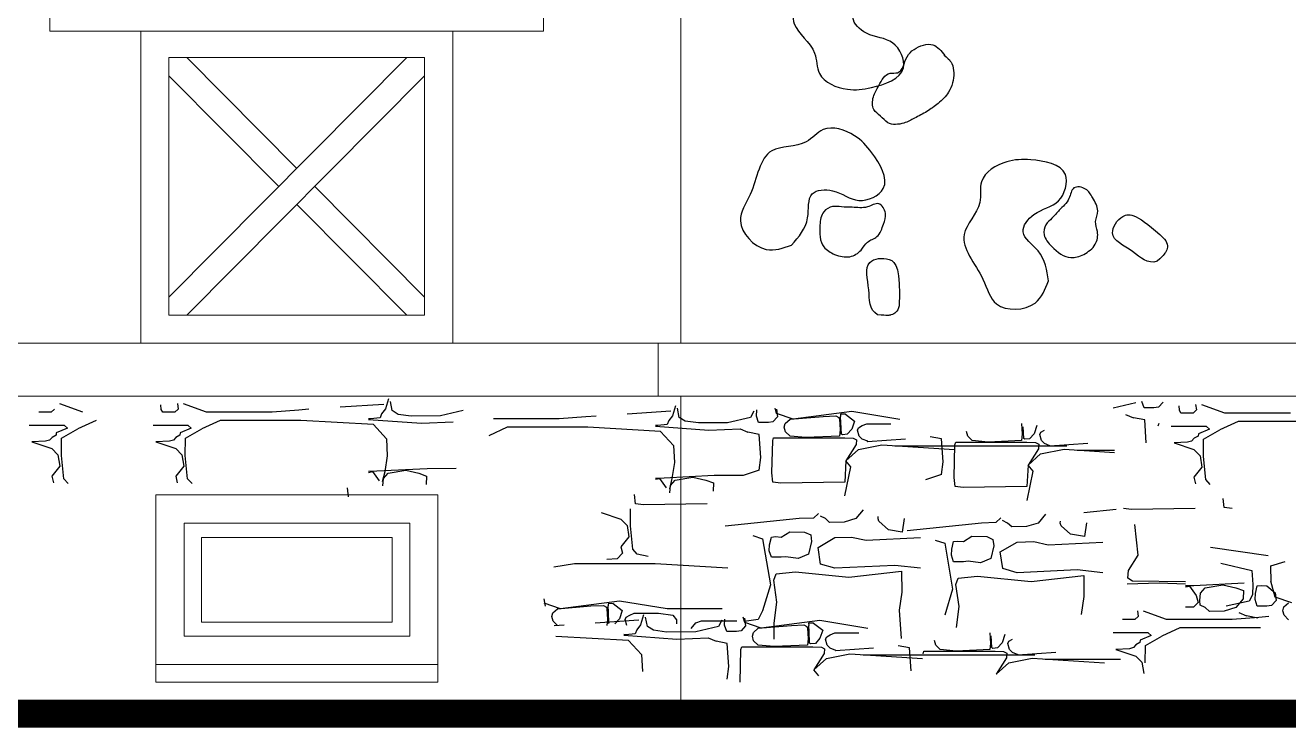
# Model space of a CAD drawing. Header units: millimetres. Extents: x 85048 to 158814, y 1395 to 38919.
# Drawn here: x 119736 to 123320, y 2807 to 4799 of the extents above; entities that cross this region are included whole.
import ezdxf

# ---------------------------------------------------------------- set-up
doc = ezdxf.new("R2010")
doc.units = ezdxf.units.MM
doc.layers.add('hatches', color=8, linetype='Continuous')
doc.layers.add('wall', color=5, linetype='Continuous')

msp = doc.modelspace()

# ---------------------------------------------------------------- linework, layer by layer
at = {"layer": 'hatches', "color": 252, "ltscale": 50, "true_color": 0x8f9991}
for p, q in [((120766, 3739.4, -96.1), (120757.4, 3711.3, -96.1)), ((120776.8, 3706.6, -96.1), (120771.6, 3732.6, -96.1)), ((122886.2, 3728.2, 12.1), (122821.7, 3713.2, 12.1)), ((122909.5, 3714, 12.1), (122903.4, 3732.1, 12.1)), ((122963.2, 3729.9, 12.1), (122950.3, 3715.7, 12.1)), ((119809.3, 3702.1, -40.1), (119774.4, 3702.1, -40.1)), ((119818.6, 3710.9, -40.1), (119809.3, 3702.1, -40.1)), ((119898.8, 3702.1, -40.1), (119833.8, 3726, -40.1)), ((120121.5, 3709.9, -40.1), (120120.6, 3723, -40.1)), ((120125.7, 3702.1, -40.1), (120121.5, 3709.9, -40.1)), ((120160.6, 3702.1, -40.1), (120125.7, 3702.1, -40.1)), ((120169.8, 3710.9, -40.1), (120160.6, 3702.1, -40.1)), ((120167.4, 3726.3, -40.1), (120169.8, 3710.9, -40.1)), ((120250, 3702.1, -40.1), (120185, 3726, -40.1)), ((120436.3, 3702.1, -40.1), (120250, 3702.1, -40.1)), ((120512, 3708, -40.1), (120436.3, 3702.1, -40.1)), ((120540.7, 3710.5, -40.1), (120512, 3708, -40.1)), ((120629, 3716.8, -40.1), (120752.8, 3724.9, -40.1)), ((120746.8, 3697.3, -96.1), (120742.2, 3686.1, -96.1)), ((120757.4, 3711.3, -96.1), (120746.8, 3697.3, -96.1)), ((120793.9, 3695.8, -96.1), (120776.8, 3706.6, -96.1)), ((120830.8, 3690.8, -96.1), (120793.9, 3695.8, -96.1)), ((120913.9, 3691.6, -96.1), (120830.8, 3690.8, -96.1)), ((120978.4, 3706.6, -96.1), (120913.9, 3691.6, -96.1)), ((121443.3, 3697.3, -43.9), (121567.1, 3705.4, -43.9)), ((121571.8, 3691.8, -99.9), (121561.1, 3677.9, -99.9)), ((121580.3, 3719.9, -99.9), (121571.8, 3691.8, -99.9)), ((121591.1, 3687.1, -99.9), (121585.9, 3713.2, -99.9)), ((121802.2, 3704.6, -99.9), (121792.7, 3687.1, -99.9)), ((121809.9, 3691, -99.9), (121811, 3708.2, -99.9)), ((121867.1, 3698.1, -99.9), (121863.1, 3713.2, -99.9)), ((121866.5, 3710.3, -99.9), (121869.7, 3688.8, -99.9)), ((121913.9, 3681.9, -99.9), (121867.1, 3698.1, -99.9)), ((122080.5, 3703.8, -99.9), (121913.9, 3681.9, -99.9)), ((121999.6, 3689.9, -99.9), (122035.3, 3691.4, -99.9)), ((122035.3, 3691.4, -99.9), (122043.8, 3686.6, -99.9)), ((122062.7, 3696.3, -99.9), (122048.3, 3696.2, -99.9)), ((122048.3, 3696.2, -99.9), (122048.8, 3689.8, -99.9)), ((122062.7, 3696.3, -99.9), (122088.3, 3676.6, -99.9)), ((122216.5, 3681.3, -99.9), (122080.5, 3703.8, -99.9)), ((122857.2, 3695.8, 12.1), (122879.2, 3686, 12.1)), ((122937.2, 3714, 12.1), (122909.5, 3714, 12.1)), ((122950.3, 3715.7, 12.1), (122937.2, 3714, 12.1)), ((123009.7, 3707.2, -43.9), (123008.8, 3720.3, -43.9)), ((123013.8, 3699.4, -43.9), (123009.7, 3707.2, -43.9)), ((123048.8, 3699.4, -43.9), (123013.8, 3699.4, -43.9)), ((123058, 3708.2, -43.9), (123048.8, 3699.4, -43.9)), ((123055.5, 3723.6, -43.9), (123058, 3708.2, -43.9)), ((123138.2, 3699.4, -43.9), (123073.2, 3723.2, -43.9)), ((123324.5, 3699.4, -43.9), (123138.2, 3699.4, -43.9)), ((119847.1, 3664.6, 15.9), (119747.1, 3664.6, 15.9)), ((119855.4, 3656.5, 15.9), (119823.9, 3643.1, 15.9)), ((119847.1, 3664.6, 15.9), (119855.4, 3656.5, 15.9)), ((119937, 3678.5, -40.1), (119885.3, 3654.7, 15.9)), ((120198.3, 3664.6, 15.9), (120098.4, 3664.6, 15.9)), ((120206.7, 3656.5, 15.9), (120175.2, 3643.1, 15.9)), ((120198.3, 3664.6, 15.9), (120206.7, 3656.5, 15.9)), ((120288.3, 3678.5, -40.1), (120236.5, 3654.7, 15.9)), ((120517.1, 3678.5, -40.1), (120288.3, 3678.5, -40.1)), ((120723.6, 3666.6, -40.1), (120517.1, 3678.5, -40.1)), ((120715.5, 3683.2, -96.1), (120709.5, 3683.5, -96.1)), ((120709.5, 3681.4, -96.1), (120860.3, 3670.7, -96.1)), ((120742.2, 3686.1, -96.1), (120715.5, 3683.2, -96.1)), ((120760.1, 3626.5, 15.9), (120723.6, 3666.6, -40.1)), ((120860.3, 3670.7, -96.1), (120949.4, 3674.2, -96.1)), ((121102.6, 3659, -43.9), (121050.9, 3635.2, 12.1)), ((121250.6, 3682.6, -43.9), (121064.4, 3682.6, -43.9)), ((121331.4, 3659, -43.9), (121102.6, 3659, -43.9)), ((121326.3, 3688.5, -43.9), (121250.6, 3682.6, -43.9)), ((121355, 3691, -43.9), (121326.3, 3688.5, -43.9)), ((121537.9, 3647.1, -43.9), (121331.4, 3659, -43.9)), ((121529.8, 3663.7, -99.9), (121523.8, 3664.1, -99.9)), ((121523.8, 3661.9, -99.9), (121674.6, 3651.2, -99.9)), ((121556.5, 3666.6, -99.9), (121529.8, 3663.7, -99.9)), ((121561.1, 3677.9, -99.9), (121556.5, 3666.6, -99.9)), ((121608.2, 3676.4, -99.9), (121591.1, 3687.1, -99.9)), ((121645.1, 3671.3, -99.9), (121608.2, 3676.4, -99.9)), ((121728.2, 3672.1, -99.9), (121645.1, 3671.3, -99.9)), ((121792.7, 3687.1, -99.9), (121728.2, 3672.1, -99.9)), ((121816, 3672.9, -99.9), (121809.9, 3691, -99.9)), ((121843.7, 3672.9, -99.9), (121816, 3672.9, -99.9)), ((121856.8, 3674.6, -99.9), (121843.7, 3672.9, -99.9)), ((121869.7, 3688.8, -99.9), (121856.8, 3674.6, -99.9)), ((121888.8, 3659.5, -99.9), (121891.6, 3670.3, -99.9)), ((121892.5, 3646.5, -99.9), (121888.8, 3659.5, -99.9)), ((121891.6, 3670.3, -99.9), (121905.1, 3681.9, -99.9)), ((121905.1, 3681.9, -99.9), (121999.6, 3689.9, -99.9)), ((122043.8, 3686.6, -99.9), (122045.3, 3681.9, -99.9)), ((122045.3, 3681.9, -99.9), (122047, 3651.7, -99.9)), ((122049.5, 3672.7, -99.9), (122048.8, 3689.8, -99.9)), ((122051, 3640, -99.9), (122049.5, 3672.7, -99.9)), ((122088.3, 3676.6, -99.9), (122080.5, 3653.4, -99.9)), ((122096.7, 3651.3, -99.9), (122099.7, 3658, -99.9)), ((122099.7, 3658, -99.9), (122110, 3663.7, -99.9)), ((122110, 3663.7, -99.9), (122122.7, 3669, -99.9)), ((122122.7, 3669, -99.9), (122158.5, 3669.3, -99.9)), ((122158.5, 3669.3, -99.9), (122191.3, 3669.1, -99.9)), ((122562.2, 3669.4, 12.1), (122563.9, 3639.2, 12.1)), ((122567.9, 3627.5, 12.1), (122566.4, 3660.2, 12.1)), ((122605.2, 3664, 12.1), (122597.4, 3640.9, 12.1)), ((122911.3, 3679.9, 12.1), (122879.2, 3686, 12.1)), ((122915.8, 3614.8, 12.1), (122911.3, 3679.9, 12.1)), ((122949.6, 3663.1, 12.1), (122952, 3670.4, 12.1)), ((123086.5, 3661.8, 12.1), (122986.6, 3661.8, 12.1)), ((123086.5, 3661.8, 12.1), (123094.8, 3653.8, 12.1)), ((123176.5, 3675.8, -43.9), (123124.7, 3652, 12.1)), ((123405.3, 3675.8, -43.9), (123176.5, 3675.8, -43.9)), ((119804.9, 3622.8, 15.9), (119793.5, 3619.3, 15.9)), ((119812.1, 3630.5, 15.9), (119804.9, 3622.8, 15.9)), ((119823.1, 3636.6, 15.9), (119812.1, 3630.5, 15.9)), ((119823.9, 3643.1, 15.9), (119823.1, 3636.6, 15.9)), ((119838.7, 3579.3, 15.9), (119838.8, 3628.1, 15.9)), ((119838.8, 3628.1, 15.9), (119885.3, 3654.7, 15.9)), ((120156.2, 3622.8, 15.9), (120144.7, 3619.3, 15.9)), ((120163.3, 3630.5, 15.9), (120156.2, 3622.8, 15.9)), ((120174.3, 3636.6, 15.9), (120163.3, 3630.5, 15.9)), ((120175.2, 3643.1, 15.9), (120174.3, 3636.6, 15.9)), ((120189.9, 3579.3, 15.9), (120190.1, 3628.1, 15.9)), ((120190.1, 3628.1, 15.9), (120236.5, 3654.7, 15.9)), ((120760.1, 3626.5, 15.9), (120762.8, 3578.6, 15.9)), ((121574.4, 3607.1, 12.1), (121537.9, 3647.1, -43.9)), ((121674.6, 3651.2, -99.9), (121763.7, 3654.7, -99.9)), ((121763.7, 3654.7, -99.9), (121785.8, 3644.9, -99.9)), ((121817.8, 3638.8, -99.9), (121785.8, 3644.9, -99.9)), ((121822.3, 3573.7, -99.9), (121817.8, 3638.8, -99.9)), ((121853.8, 3529.5, -99.9), (121856.1, 3622, -99.9)), ((121856.1, 3622, -99.9), (121858.5, 3629.3, -99.9)), ((121858.5, 3629.3, -99.9), (122060.3, 3629.3, -99.9)), ((121905.1, 3633.9, -99.9), (121892.5, 3646.5, -99.9)), ((121950.3, 3629.8, -99.9), (121905.1, 3633.9, -99.9)), ((122045.3, 3633.9, -99.9), (121950.3, 3629.8, -99.9)), ((122047, 3651.7, -99.9), (122045.3, 3633.9, -99.9)), ((122054.5, 3637.5, -99.9), (122051, 3640, -99.9)), ((122067.6, 3639.2, -99.9), (122054.5, 3637.5, -99.9)), ((122060.3, 3629.3, -99.9), (122084.6, 3628.1, -99.9)), ((122080.5, 3653.4, -99.9), (122067.6, 3639.2, -99.9)), ((122084.6, 3628.1, -99.9), (122093.6, 3623.4, -99.9)), ((122093.6, 3623.4, -99.9), (122092.9, 3610.5, -99.9)), ((122101.3, 3633.9, -99.9), (122096.7, 3651.3, -99.9)), ((122110, 3625.8, -99.9), (122101.3, 3633.9, -99.9)), ((122125.6, 3619.3, -99.9), (122110, 3625.8, -99.9)), ((122232.7, 3625.8, -99.9), (122125.1, 3617.9, -99.9)), ((122334.7, 3626.3, 12.1), (122302.7, 3632.4, 12.1)), ((122339.2, 3561.2, 12.1), (122334.7, 3626.3, 12.1)), ((122409.4, 3634, 12.1), (122405.7, 3647, 12.1)), ((122422, 3621.4, 12.1), (122409.4, 3634, 12.1)), ((122467.2, 3617.3, 12.1), (122422, 3621.4, 12.1)), ((122562.2, 3621.4, 12.1), (122467.2, 3617.3, 12.1)), ((122563.9, 3639.2, 12.1), (122562.2, 3621.4, 12.1)), ((122571.4, 3625, 12.1), (122567.9, 3627.5, 12.1)), ((122584.5, 3626.7, 12.1), (122571.4, 3625, 12.1)), ((122597.4, 3640.9, 12.1), (122584.5, 3626.7, 12.1)), ((122613.6, 3638.8, 12.1), (122616.6, 3645.5, 12.1)), ((122618.2, 3621.4, 12.1), (122613.6, 3638.8, 12.1)), ((122616.6, 3645.5, 12.1), (122626.9, 3651.2, 12.1)), ((122626.9, 3613.3, 12.1), (122618.2, 3621.4, 12.1)), ((123044.3, 3620.1, 12.1), (123032.9, 3616.6, 12.1)), ((123051.5, 3627.8, 12.1), (123044.3, 3620.1, 12.1)), ((123062.5, 3633.9, 12.1), (123051.5, 3627.8, 12.1)), ((123063.4, 3640.4, 12.1), (123062.5, 3633.9, 12.1)), ((123094.8, 3653.8, 12.1), (123063.4, 3640.4, 12.1)), ((123078.1, 3576.6, 12.1), (123078.3, 3625.4, 12.1)), ((123078.3, 3625.4, 12.1), (123124.7, 3652, 12.1)), ((119793.5, 3619.3, 15.9), (119755, 3617.4, 15.9)), ((119755, 3617.4, 15.9), (119811.5, 3598.5, 15.9)), ((119811.5, 3598.5, 15.9), (119828.6, 3580.7, 15.9)), ((120144.7, 3619.3, 15.9), (120106.2, 3617.4, 15.9)), ((120106.2, 3617.4, 15.9), (120162.8, 3598.5, 15.9)), ((120162.8, 3598.5, 15.9), (120179.9, 3580.7, 15.9)), ((121574.4, 3607.1, 12.1), (121577.1, 3559.1, 12.1)), ((122092.9, 3610.5, -99.9), (122063.6, 3564, -99.9)), ((122063.6, 3564, -99.9), (122099, 3596.4, -99.9)), ((122099, 3596.4, -99.9), (122165.6, 3609.7, -99.9)), ((122125.1, 3617.9, -99.9), (122125.6, 3619.3, -99.9)), ((122165.6, 3609.7, -99.9), (122371.3, 3596.4, -99.9)), ((122690.2, 3606, 123), (122202.7, 3606, 123)), ((122370.7, 3516.9, 12.1), (122373, 3609.5, 12.1)), ((122373, 3609.5, 12.1), (122375.4, 3616.8, 12.1)), ((122375.4, 3616.8, 12.1), (122577.2, 3616.8, 12.1)), ((122577.2, 3616.8, 12.1), (122601.5, 3615.6, 12.1)), ((122609.8, 3598, 12.1), (122580.5, 3551.5, 12.1)), ((122580.5, 3551.5, 12.1), (122615.9, 3583.9, 12.1)), ((122601.5, 3615.6, 12.1), (122610.5, 3610.8, 12.1)), ((122610.5, 3610.8, 12.1), (122609.8, 3598, 12.1)), ((122615.9, 3583.9, 12.1), (122682.5, 3597.2, 12.1)), ((122642.5, 3606.8, 12.1), (122626.9, 3613.3, 12.1)), ((122749.6, 3613.3, 12.1), (122642, 3605.4, 12.1)), ((122642, 3605.4, 12.1), (122642.5, 3606.8, 12.1)), ((122682.5, 3597.2, 12.1), (122825.4, 3588, 12.1)), ((122825.3, 3593.5, 235), (122719.6, 3593.5, 235)), ((123032.9, 3616.6, 12.1), (122994.4, 3614.7, 12.1)), ((122994.4, 3614.7, 12.1), (123050.9, 3595.7, 12.1)), ((123050.9, 3595.7, 12.1), (123068.1, 3578, 12.1)), ((119834.1, 3548.5, 15.9), (119811.5, 3520.5, 15.9)), ((119828.6, 3580.7, 15.9), (119834.1, 3548.5, 15.9)), ((119845.2, 3513.4, 15.9), (119838.7, 3579.3, 15.9)), ((120185.3, 3548.5, 15.9), (120162.8, 3520.5, 15.9)), ((120179.9, 3580.7, 15.9), (120185.3, 3548.5, 15.9)), ((120196.4, 3513.4, 15.9), (120189.9, 3579.3, 15.9)), ((120762.8, 3578.6, 15.9), (120755.4, 3533.1, 15.9)), ((121577.1, 3559.1, 12.1), (121569.7, 3513.7, 12.1)), ((121817.8, 3537.3, -99.9), (121822.3, 3573.7, -99.9)), ((122063.6, 3564, -99.9), (122060.3, 3503.4, -99.9)), ((122077.6, 3546.9, -99.9), (122063.6, 3564, -99.9)), ((122334.7, 3524.8, 12.1), (122339.2, 3561.2, 12.1)), ((122580.5, 3551.5, 12.1), (122577.2, 3490.9, 12.1)), ((122594.5, 3534.4, 12.1), (122580.5, 3551.5, 12.1)), ((123068.1, 3578, 12.1), (123073.5, 3545.8, 12.1)), ((123084.6, 3510.7, 12.1), (123078.1, 3576.6, 12.1)), ((119811.5, 3520.5, 15.9), (119815.9, 3502, 15.9)), ((119857.9, 3499.5, 15.9), (119845.2, 3513.4, 15.9)), ((120162.8, 3520.5, 15.9), (120167.2, 3502, 15.9)), ((120209.1, 3499.5, 15.9), (120196.4, 3513.4, 15.9)), ((120733.4, 3534.5, -96.1), (120709.5, 3533.8, -96.1)), ((120709.5, 3531.3, -96.1), (120720.6, 3533.5, -96.1)), ((120720.6, 3533.5, -96.1), (120739.9, 3506.8, -96.1)), ((120876.1, 3541.5, -96.1), (120733.4, 3534.5, -96.1)), ((120755.4, 3533.1, 15.9), (120748.6, 3504.3, 15.9)), ((120750, 3492.7, -96.1), (120751.6, 3513.8, -96.1)), ((120751.6, 3513.8, -96.1), (120765.2, 3528.7, -96.1)), ((120765.2, 3528.7, -96.1), (120815.2, 3537.2, -96.1)), ((120815.2, 3537.2, -96.1), (120851.9, 3528.7, -96.1)), ((120851.9, 3528.7, -96.1), (120873.7, 3520.6, -96.1)), ((120873.7, 3520.6, -96.1), (120872.7, 3497.2, -96.1)), ((120957.8, 3542.3, -96.1), (120876.1, 3541.5, -96.1)), ((121547.8, 3515, -99.9), (121523.8, 3514.3, -99.9)), ((121523.8, 3511.8, -99.9), (121534.9, 3514, -99.9)), ((121534.9, 3514, -99.9), (121554.2, 3487.3, -99.9)), ((121690.4, 3522, -99.9), (121547.8, 3515, -99.9)), ((121569.7, 3513.7, 12.1), (121562.9, 3484.8, 12.1)), ((121579.6, 3509.2, -99.9), (121629.5, 3517.7, -99.9)), ((121629.5, 3517.7, -99.9), (121666.2, 3509.2, -99.9)), ((121772.1, 3522.8, -99.9), (121690.4, 3522, -99.9)), ((121817.8, 3537.3, -99.9), (121772.1, 3522.8, -99.9)), ((121856.6, 3503.4, -99.9), (121853.8, 3529.5, -99.9)), ((122060.5, 3464.3, -99.9), (122077.6, 3546.9, -99.9)), ((122334.7, 3524.8, 12.1), (122289, 3510.3, 12.1)), ((122373.5, 3490.9, 12.1), (122370.7, 3516.9, 12.1)), ((122577.4, 3451.7, 12.1), (122594.5, 3534.4, 12.1)), ((123073.5, 3545.8, 12.1), (123050.9, 3517.8, 12.1)), ((123050.9, 3517.8, 12.1), (123055.4, 3499.2, 12.1)), ((120652.3, 3461.6, 15.9), (120649.6, 3487.6, 15.9)), ((121564.3, 3473.3, -99.9), (121565.9, 3494.3, -99.9)), ((121565.9, 3494.3, -99.9), (121579.6, 3509.2, -99.9)), ((121666.2, 3509.2, -99.9), (121688, 3501.2, -99.9)), ((121688, 3501.2, -99.9), (121687.1, 3477.8, -99.9)), ((121879.5, 3500.7, -99.9), (121856.6, 3503.4, -99.9)), ((122060.3, 3503.4, -99.9), (121879.5, 3500.7, -99.9)), ((122396.4, 3488.1, 12.1), (122373.5, 3490.9, 12.1)), ((122577.2, 3490.9, 12.1), (122396.4, 3488.1, 12.1)), ((123097.3, 3496.8, 12.1), (123084.6, 3510.7, 12.1)), ((121466.6, 3442.1, 12.1), (121463.9, 3468.1, 12.1)), ((121489.5, 3439.3, 12.1), (121466.6, 3442.1, 12.1)), ((121670.3, 3442.1, 12.1), (121489.5, 3439.3, 12.1)), ((123136.6, 3431.6, 12.1), (123133.8, 3457.6, 12.1)), ((121369.1, 3417.3, -43.9), (121425.6, 3398.4, -43.9)), ((121452.8, 3379.2, -43.9), (121453, 3428, -43.9)), ((121986, 3414.7, -99.9), (121972.1, 3401.6, -99.9)), ((122005.5, 3400.2, -99.9), (121991.2, 3407.1, -99.9)), ((122113, 3424.8, -99.9), (122092.1, 3400.2, -99.9)), ((122154.9, 3399.9, -99.9), (122155.6, 3405.7, -99.9)), ((122629.9, 3412.3, 12.1), (122609, 3387.7, 12.1)), ((122830.2, 3426.4, 12.1), (122738.5, 3416.8, 12.1)), ((122873.9, 3426.2, 12.1), (122851, 3428.9, 12.1)), ((123054.8, 3428.9, 12.1), (122873.9, 3426.2, 12.1)), ((123159.5, 3428.8, 12.1), (123136.6, 3431.6, 12.1)), ((121425.6, 3398.4, -43.9), (121442.8, 3380.6, -43.9)), ((121442.8, 3380.6, -43.9), (121448.2, 3348.4, -43.9)), ((121459.3, 3313.3, -43.9), (121452.8, 3379.2, -43.9)), ((121931, 3400.2, -99.9), (121721, 3378.3, -99.9)), ((121972.1, 3401.6, -99.9), (121931, 3400.2, -99.9)), ((122017.4, 3388.9, -99.9), (122005.5, 3400.2, -99.9)), ((122058.9, 3389.9, -99.9), (122017.4, 3388.9, -99.9)), ((122092.1, 3400.2, -99.9), (122058.9, 3389.9, -99.9)), ((122157.3, 3392.6, -99.9), (122154.9, 3399.9, -99.9)), ((122184.1, 3368.2, -99.9), (122157.3, 3392.6, -99.9)), ((122229, 3400.8, -99.9), (122223.3, 3361.8, -99.9)), ((122447.9, 3387.7, 12.1), (122237.9, 3365.7, 12.1)), ((122489, 3389.1, 12.1), (122447.9, 3387.7, 12.1)), ((122502.9, 3402.2, 12.1), (122489, 3389.1, 12.1)), ((122522.4, 3387.7, 12.1), (122508.1, 3394.6, 12.1)), ((122534.3, 3376.4, 12.1), (122522.4, 3387.7, 12.1)), ((122575.8, 3377.4, 12.1), (122534.3, 3376.4, 12.1)), ((122609, 3387.7, 12.1), (122575.8, 3377.4, 12.1)), ((122671.8, 3387.3, 12.1), (122672.5, 3393.2, 12.1)), ((122674.2, 3380.1, 12.1), (122671.8, 3387.3, 12.1)), ((122701, 3355.7, 12.1), (122674.2, 3380.1, 12.1)), ((122745.9, 3388.3, 12.1), (122740.2, 3349.3, 12.1)), ((122892.9, 3296.6, 12.1), (122883.2, 3383.4, 12.1)), ((121448.2, 3348.4, -43.9), (121425.6, 3320.4, -43.9)), ((121799.7, 3351.9, -99.9), (121827, 3343.1, -99.9)), ((121827, 3343.1, -99.9), (121849.5, 3212.8, -99.9)), ((121847.4, 3325.8, -99.9), (121852.4, 3347.7, -99.9)), ((121852.4, 3347.7, -99.9), (121864, 3349.1, -99.9)), ((121864, 3349.1, -99.9), (121880.2, 3347.7, -99.9)), ((121880.2, 3347.7, -99.9), (121904.2, 3362.4, -99.9)), ((121904.2, 3362.4, -99.9), (121946.3, 3361.9, -99.9)), ((121946.3, 3361.9, -99.9), (121963.8, 3353.8, -99.9)), ((121966.1, 3335.5, -99.9), (121958, 3299.8, -99.9)), ((121963.8, 3353.8, -99.9), (121966.1, 3335.5, -99.9)), ((121984.8, 3318.6, -99.9), (122032.4, 3346.2, -99.9)), ((122032.4, 3346.2, -99.9), (122079.9, 3348, -99.9)), ((122079.9, 3348, -99.9), (122120.8, 3338.6, -99.9)), ((122120.8, 3338.6, -99.9), (122275.2, 3346.2, -99.9)), ((122223.7, 3361.7, -99.9), (122184.1, 3368.2, -99.9)), ((122316.6, 3339.3, 12.1), (122343.9, 3330.6, 12.1)), ((122364.3, 3313.2, 12.1), (122369.3, 3335.2, 12.1)), ((122369.3, 3335.2, 12.1), (122380.9, 3336.6, 12.1)), ((122380.9, 3336.6, 12.1), (122397.1, 3335.2, 12.1)), ((122397.1, 3335.2, 12.1), (122421.1, 3349.9, 12.1)), ((122421.1, 3349.9, 12.1), (122463.2, 3349.4, 12.1)), ((122463.2, 3349.4, 12.1), (122480.7, 3341.3, 12.1)), ((122480.7, 3341.3, 12.1), (122483, 3323, 12.1)), ((122501.7, 3306.1, 12.1), (122549.3, 3333.7, 12.1)), ((122549.3, 3333.7, 12.1), (122596.8, 3335.5, 12.1)), ((122596.8, 3335.5, 12.1), (122637.7, 3326.1, 12.1)), ((122637.7, 3326.1, 12.1), (122792.1, 3333.7, 12.1)), ((122740.6, 3349.2, 12.1), (122701, 3355.7, 12.1)), ((121430.1, 3301.9, -43.9), (121414.7, 3286.4, -43.9)), ((121425.6, 3320.4, -43.9), (121430.1, 3301.9, -43.9)), ((121472, 3299.4, -43.9), (121459.3, 3313.3, -43.9)), ((121503, 3292.7, -43.9), (121472, 3299.4, -43.9)), ((121846.3, 3308.6, -99.9), (121847.4, 3325.8, -99.9)), ((121852.4, 3290.5, -99.9), (121846.3, 3308.6, -99.9)), ((121958, 3299.8, -99.9), (121928.3, 3287.5, -99.9)), ((121991.8, 3271.4, -99.9), (121984.8, 3318.6, -99.9)), ((122343.9, 3330.6, 12.1), (122366.4, 3200.3, 12.1)), ((122363.2, 3296.1, 12.1), (122364.3, 3313.2, 12.1)), ((122483, 3323, 12.1), (122474.9, 3287.3, 12.1)), ((122508.7, 3258.9, 12.1), (122501.7, 3306.1, 12.1)), ((123261, 3294.8, -43.9), (123098, 3318.6, -43.9)), ((121293.5, 3271.9, -155.9), (121235.3, 3262.1, -99.9)), ((121522.3, 3271.9, -155.9), (121293.5, 3271.9, -155.9)), ((121414.7, 3286.4, -43.9), (121386, 3283.9, -43.9)), ((121728.8, 3260, -155.9), (121522.3, 3271.9, -155.9)), ((121880.2, 3290.5, -99.9), (121852.4, 3290.5, -99.9)), ((121893.3, 3292.2, -99.9), (121880.2, 3290.5, -99.9)), ((121928.3, 3287.5, -99.9), (121893.3, 3292.2, -99.9)), ((122032.4, 3259.3, -99.9), (121991.8, 3271.4, -99.9)), ((122202.5, 3267.4, -99.9), (122032.4, 3259.3, -99.9)), ((122275.2, 3259.3, -99.9), (122202.5, 3267.4, -99.9)), ((122369.3, 3278, 12.1), (122363.2, 3296.1, 12.1)), ((122397.1, 3278, 12.1), (122369.3, 3278, 12.1)), ((122410.2, 3279.7, 12.1), (122397.1, 3278, 12.1)), ((122445.2, 3275, 12.1), (122410.2, 3279.7, 12.1)), ((122474.9, 3287.3, 12.1), (122445.2, 3275, 12.1)), ((122865.5, 3252.8, 12.1), (122892.9, 3296.6, 12.1)), ((123127.4, 3273.5, -99.9), (123215.3, 3252.7, -99.9)), ((123268.6, 3265.8, -99.9), (123309.2, 3278.9, -99.9)), ((123270.4, 3219.6, -99.9), (123268.6, 3265.8, -99.9)), ((121858.8, 3225.8, -99.9), (121865.5, 3243.7, -99.9)), ((121868.1, 3163.2, -99.9), (121858.8, 3225.8, -99.9)), ((121865.5, 3243.7, -99.9), (121920.5, 3249, -99.9)), ((121920.5, 3249, -99.9), (122071.9, 3234.2, -99.9)), ((122071.9, 3234.2, -99.9), (122221.2, 3251.4, -99.9)), ((122221.2, 3251.4, -99.9), (122221.9, 3191.5, -99.9)), ((122375.7, 3213.3, 12.1), (122382.4, 3231.2, 12.1)), ((122382.4, 3231.2, 12.1), (122437.4, 3236.5, 12.1)), ((122437.4, 3236.5, 12.1), (122588.8, 3221.7, 12.1)), ((122549.3, 3246.7, 12.1), (122508.7, 3258.9, 12.1)), ((122719.4, 3254.9, 12.1), (122549.3, 3246.7, 12.1)), ((122588.8, 3221.7, 12.1), (122738.1, 3238.9, 12.1)), ((122792.1, 3246.7, 12.1), (122719.4, 3254.9, 12.1)), ((122738.1, 3238.9, 12.1), (122738.8, 3179, 12.1)), ((122863, 3231.5, 12.1), (122865.5, 3252.8, 12.1)), ((122876.3, 3223.2, 12.1), (122863, 3231.5, 12.1)), ((123215.3, 3252.7, -99.9), (123218, 3213.6, -99.9)), ((121849.5, 3212.8, -99.9), (121827, 3138.6, -99.9)), ((122221.9, 3191.5, -99.9), (122214.3, 3140.4, -99.9)), ((122366.4, 3200.3, 12.1), (122343.9, 3126.1, 12.1)), ((122385, 3150.7, 12.1), (122375.7, 3213.3, 12.1)), ((122952.2, 3217, 12.1), (122861.1, 3214.5, 12.1)), ((123027.1, 3220.5, 12.1), (122876.3, 3223.2, 12.1)), ((123027.1, 3214.1, 12.1), (122952.2, 3217, 12.1)), ((123051, 3209.9, 12.1), (123027.1, 3209.2, 12.1)), ((123027.1, 3206.7, 12.1), (123038.2, 3208.9, 12.1)), ((123038.2, 3208.9, 12.1), (123057.5, 3182.2, 12.1)), ((123193.7, 3216.9, 12.1), (123051, 3209.9, 12.1)), ((123069.2, 3189.2, 12.1), (123082.8, 3204.1, 12.1)), ((123082.8, 3204.1, 12.1), (123132.8, 3212.6, 12.1)), ((123132.8, 3212.6, 12.1), (123169.5, 3204.1, 12.1)), ((123169.5, 3204.1, 12.1), (123191.3, 3196, 12.1)), ((123191.3, 3196, 12.1), (123190.3, 3172.6, 12.1)), ((123218, 3213.6, -99.9), (123216.6, 3184, -99.9)), ((123225.4, 3187.6, -99.9), (123230.4, 3209.5, -99.9)), ((123230.4, 3209.5, -99.9), (123242, 3210.9, -99.9)), ((123242, 3210.9, -99.9), (123258.1, 3209.5, -99.9)), ((123258.1, 3209.5, -99.9), (123280.9, 3189.7, -99.9)), ((123281.6, 3177.5, -99.9), (123269.4, 3223.1, -99.9)), ((123280.9, 3189.7, -99.9), (123284.1, 3168.2, -99.9)), ((121207.1, 3173, -99.9), (121210.3, 3151.5, -99.9)), ((121254.5, 3144.6, -99.9), (121207.7, 3160.7, -99.9)), ((121421, 3166.5, -99.9), (121254.5, 3144.6, -99.9)), ((121340.2, 3152.5, -99.9), (121375.9, 3154.1, -99.9)), ((121375.9, 3154.1, -99.9), (121384.3, 3149.2, -99.9)), ((121403.2, 3159, -99.9), (121388.9, 3158.8, -99.9)), ((121388.9, 3158.8, -99.9), (121389.4, 3152.5, -99.9)), ((121403.2, 3159, -99.9), (121428.9, 3139.2, -99.9)), ((121557, 3144, -99.9), (121421, 3166.5, -99.9)), ((121860.5, 3103.6, -99.9), (121868.1, 3163.2, -99.9)), ((122738.8, 3179, 12.1), (122731.2, 3127.9, 12.1)), ((123063.3, 3162.5, 12.1), (123049.5, 3149.4, 12.1)), ((123057.5, 3182.2, 12.1), (123063.3, 3162.5, 12.1)), ((123067.6, 3168.1, 12.1), (123069.2, 3189.2, 12.1)), ((123068.6, 3154.9, 12.1), (123067.6, 3168.1, 12.1)), ((123082.8, 3148.1, 12.1), (123068.6, 3154.9, 12.1)), ((123207.1, 3166.5, -99.9), (123142.6, 3151.5, -99.9)), ((123190.3, 3172.6, 12.1), (123169.5, 3148.1, 12.1)), ((123216.6, 3184, -99.9), (123207.1, 3166.5, -99.9)), ((123224.3, 3170.4, -99.9), (123225.4, 3187.6, -99.9)), ((123230.4, 3152.3, -99.9), (123224.3, 3170.4, -99.9)), ((123271.3, 3154, -99.9), (123258.1, 3152.3, -99.9)), ((123284.1, 3168.2, -99.9), (123271.3, 3154, -99.9)), ((123328.3, 3161.3, -99.9), (123281.6, 3177.5, -99.9)), ((123306, 3149.7, -99.9), (123319.5, 3161.3, -99.9)), ((121229.4, 3122.2, -99.9), (121232.1, 3132.9, -99.9)), ((121233.1, 3109.2, -99.9), (121229.4, 3122.2, -99.9)), ((121232.1, 3132.9, -99.9), (121245.6, 3144.6, -99.9)), ((121245.6, 3144.6, -99.9), (121340.2, 3152.5, -99.9)), ((121384.3, 3149.2, -99.9), (121385.8, 3144.6, -99.9)), ((121385.8, 3144.6, -99.9), (121387.6, 3114.3, -99.9)), ((121390.1, 3135.4, -99.9), (121389.4, 3152.5, -99.9)), ((121391.5, 3102.7, -99.9), (121390.1, 3135.4, -99.9)), ((121428.9, 3139.2, -99.9), (121421, 3116.1, -99.9)), ((121437.2, 3113.9, -99.9), (121440.2, 3120.7, -99.9)), ((121440.2, 3120.7, -99.9), (121450.5, 3126.3, -99.9)), ((121450.5, 3126.3, -99.9), (121463.3, 3131.7, -99.9)), ((121463.3, 3131.7, -99.9), (121499, 3131.9, -99.9)), ((121489.8, 3127.2, -99.9), (121481.2, 3099.1, -99.9)), ((121500.6, 3094.4, -99.9), (121495.4, 3120.5, -99.9)), ((121499, 3131.9, -99.9), (121531.9, 3131.8, -99.9)), ((121531.9, 3131.8, -99.9), (121573.2, 3126.3, -99.9)), ((121713, 3144.5, -99.9), (121557, 3144, -99.9)), ((121573.2, 3126.3, -99.9), (121582.9, 3113.6, -99.9)), ((121776.6, 3105.4, -99.9), (121772.6, 3120.5, -99.9)), ((121827, 3138.6, -99.9), (121814.9, 3114.5, -99.9)), ((122214.3, 3140.4, -99.9), (122220.6, 3060.1, -99.9)), ((122377.4, 3091.1, 12.1), (122385, 3150.7, 12.1)), ((122892.8, 3122.9, -40.1), (122883.6, 3114.1, -40.1)), ((122890.4, 3138.3, -40.1), (122892.8, 3122.9, -40.1)), ((122973, 3114.1, -40.1), (122908.1, 3138, -40.1)), ((123049.5, 3149.4, 12.1), (123027.1, 3148.7, 12.1)), ((123094.7, 3136.7, 12.1), (123082.8, 3148.1, 12.1)), ((123136.3, 3137.7, 12.1), (123094.7, 3136.7, 12.1)), ((123169.5, 3148.1, 12.1), (123136.3, 3137.7, 12.1)), ((123235, 3120, -40.1), (123159.3, 3114.1, -40.1)), ((123178.1, 3134.1, -99.9), (123200.2, 3124.3, -99.9)), ((123232.2, 3118.2, -99.9), (123200.2, 3124.3, -99.9)), ((123258.1, 3152.3, -99.9), (123230.4, 3152.3, -99.9)), ((123263.7, 3122.4, -40.1), (123235, 3120, -40.1)), ((123303.2, 3139, -99.9), (123306, 3149.7, -99.9)), ((123306.9, 3125.9, -99.9), (123303.2, 3139, -99.9)), ((123319.5, 3113.3, -99.9), (123306.9, 3125.9, -99.9)), ((121245.6, 3096.6, -99.9), (121233.1, 3109.2, -99.9)), ((121264.5, 3098.3, -43.9), (121235.8, 3095.8, -43.9)), ((121352.8, 3104.6, -43.9), (121476.6, 3112.7, -43.9)), ((121387.6, 3114.3, -99.9), (121385.8, 3096.6, -99.9)), ((121421, 3116.1, -99.9), (121408.1, 3101.9, -99.9)), ((121441.9, 3096.6, -99.9), (121437.2, 3113.9, -99.9)), ((121470.6, 3085.2, -99.9), (121466, 3073.9, -99.9)), ((121481.2, 3099.1, -99.9), (121470.6, 3085.2, -99.9)), ((121517.7, 3083.7, -99.9), (121500.6, 3094.4, -99.9)), ((121554.6, 3078.6, -99.9), (121517.7, 3083.7, -99.9)), ((121582.9, 3113.6, -99.9), (121583.3, 3101.4, -99.9)), ((121625, 3088.5, -99.9), (121637.9, 3104.4, -99.9)), ((121702.2, 3094.4, -99.9), (121637.7, 3079.4, -99.9)), ((121637.9, 3104.4, -99.9), (121654, 3110.5, -99.9)), ((121654, 3110.5, -99.9), (121754, 3110.5, -99.9)), ((121711.7, 3111.9, -99.9), (121702.2, 3094.4, -99.9)), ((121719.4, 3098.3, -99.9), (121720.4, 3115.5, -99.9)), ((121725.5, 3080.2, -99.9), (121719.4, 3098.3, -99.9)), ((121779.2, 3096.1, -99.9), (121766.3, 3081.9, -99.9)), ((121814.9, 3114.5, -99.9), (121775.5, 3108.1, -99.9)), ((121776, 3117.6, -99.9), (121779.2, 3096.1, -99.9)), ((121823.4, 3089.2, -99.9), (121776.6, 3105.4, -99.9)), ((121801.1, 3077.6, -99.9), (121814.6, 3089.2, -99.9)), ((121814.6, 3089.2, -99.9), (121909.1, 3097.2, -99.9)), ((121990, 3111.2, -99.9), (121823.4, 3089.2, -99.9)), ((121860.1, 3058.4, -99.9), (121860.5, 3103.6, -99.9)), ((121909.1, 3097.2, -99.9), (121944.8, 3098.7, -99.9)), ((121944.8, 3098.7, -99.9), (121953.3, 3093.9, -99.9)), ((121953.3, 3093.9, -99.9), (121954.8, 3089.2, -99.9)), ((121954.8, 3089.2, -99.9), (121956.5, 3059, -99.9)), ((121972.2, 3103.6, -99.9), (121957.8, 3103.5, -99.9)), ((121957.8, 3103.5, -99.9), (121958.3, 3097.1, -99.9)), ((121959, 3080.1, -99.9), (121958.3, 3097.1, -99.9)), ((121972.2, 3103.6, -99.9), (121997.8, 3083.9, -99.9)), ((122126, 3088.6, -99.9), (121990, 3111.2, -99.9)), ((121997.8, 3083.9, -99.9), (121990, 3060.7, -99.9)), ((122883.6, 3114.1, -40.1), (122848.7, 3114.1, -40.1)), ((123011.3, 3090.5, -40.1), (122959.5, 3066.7, 15.9)), ((123159.3, 3114.1, -40.1), (122973, 3114.1, -40.1)), ((123240.1, 3090.5, -40.1), (123011.3, 3090.5, -40.1)), ((121447.4, 3054.4, -43.9), (121240.9, 3066.3, -43.9)), ((121439.3, 3071, -99.9), (121433.3, 3071.4, -99.9)), ((121433.3, 3069.3, -99.9), (121584.1, 3058.5, -99.9)), ((121466, 3073.9, -99.9), (121439.3, 3071, -99.9)), ((121483.9, 3014.4, 12.1), (121447.4, 3054.4, -43.9)), ((121637.7, 3079.4, -99.9), (121554.6, 3078.6, -99.9)), ((121584.1, 3058.5, -99.9), (121673.2, 3062, -99.9)), ((121673.2, 3062, -99.9), (121695.2, 3052.2, -99.9)), ((121727.3, 3046.1, -99.9), (121695.2, 3052.2, -99.9)), ((121753.2, 3080.2, -99.9), (121725.5, 3080.2, -99.9)), ((121766.3, 3081.9, -99.9), (121753.2, 3080.2, -99.9)), ((121798.3, 3066.8, -99.9), (121801.1, 3077.6, -99.9)), ((121802, 3053.8, -99.9), (121798.3, 3066.8, -99.9)), ((121814.6, 3041.2, -99.9), (121802, 3053.8, -99.9)), ((121956.5, 3059, -99.9), (121954.8, 3041.2, -99.9)), ((121960.5, 3047.3, -99.9), (121959, 3080.1, -99.9)), ((121964, 3044.8, -99.9), (121960.5, 3047.3, -99.9)), ((121977.1, 3046.5, -99.9), (121964, 3044.8, -99.9)), ((121990, 3060.7, -99.9), (121977.1, 3046.5, -99.9)), ((122006.2, 3058.6, -99.9), (122009.2, 3065.3, -99.9)), ((122010.8, 3041.2, -99.9), (122006.2, 3058.6, -99.9)), ((122009.2, 3065.3, -99.9), (122019.4, 3071, -99.9)), ((122019.4, 3071, -99.9), (122032.2, 3076.3, -99.9)), ((122032.2, 3076.3, -99.9), (122068, 3076.6, -99.9)), ((122068, 3076.6, -99.9), (122100.8, 3076.4, -99.9)), ((122318.9, 3041.3, 12.1), (122315.2, 3054.3, 12.1)), ((122471.7, 3076.7, 12.1), (122473.4, 3046.5, 12.1)), ((122473.4, 3046.5, 12.1), (122471.7, 3028.7, 12.1)), ((122477.4, 3034.8, 12.1), (122475.9, 3067.5, 12.1)), ((122506.9, 3048.2, 12.1), (122494, 3034, 12.1)), ((122514.7, 3071.4, 12.1), (122506.9, 3048.2, 12.1)), ((122523.1, 3046.1, 12.1), (122526.1, 3052.8, 12.1)), ((122526.1, 3052.8, 12.1), (122536.3, 3058.5, 12.1)), ((122921.3, 3076.6, 15.9), (122821.4, 3076.6, 15.9)), ((122897.3, 3048.6, 15.9), (122886.3, 3042.5, 15.9)), ((122898.2, 3055.1, 15.9), (122897.3, 3048.6, 15.9)), ((122929.7, 3068.5, 15.9), (122898.2, 3055.1, 15.9)), ((122913.1, 3040.1, 15.9), (122959.5, 3066.7, 15.9)), ((122921.3, 3076.6, 15.9), (122929.7, 3068.5, 15.9)), ((121483.9, 3014.4, 12.1), (121486.6, 2966.4, 12.1)), ((121731.8, 2981, -99.9), (121727.3, 3046.1, -99.9)), ((121763.3, 2936.8, -99.9), (121765.6, 3029.3, -99.9)), ((121765.6, 3029.3, -99.9), (121768, 3036.7, -99.9)), ((121768, 3036.7, -99.9), (121969.8, 3036.7, -99.9)), ((121859.8, 3037.1, -99.9), (121814.6, 3041.2, -99.9)), ((121954.8, 3041.2, -99.9), (121859.8, 3037.1, -99.9)), ((121969.8, 3036.7, -99.9), (121994.1, 3035.4, -99.9)), ((122002.4, 3017.8, -99.9), (121973.1, 2971.3, -99.9)), ((121994.1, 3035.4, -99.9), (122003.1, 3030.7, -99.9)), ((122003.1, 3030.7, -99.9), (122002.4, 3017.8, -99.9)), ((122008.5, 3003.7, -99.9), (122075.1, 3017, -99.9)), ((122019.4, 3033.1, -99.9), (122010.8, 3041.2, -99.9)), ((122035.1, 3026.6, -99.9), (122019.4, 3033.1, -99.9)), ((122142.2, 3033.1, -99.9), (122034.6, 3025.3, -99.9)), ((122034.6, 3025.3, -99.9), (122035.1, 3026.6, -99.9)), ((122075.1, 3017, -99.9), (122280.7, 3003.7, -99.9)), ((122599.7, 3013.3, 123), (122112.2, 3013.3, 123)), ((122244.2, 3033.6, 12.1), (122212.1, 3039.7, 12.1)), ((122248.7, 2968.5, 12.1), (122244.2, 3033.6, 12.1)), ((122282.5, 3016.8, 12.1), (122284.9, 3024.1, 12.1)), ((122284.9, 3024.1, 12.1), (122486.7, 3024.1, 12.1)), ((122331.5, 3028.7, 12.1), (122318.9, 3041.3, 12.1)), ((122376.7, 3024.6, 12.1), (122331.5, 3028.7, 12.1)), ((122471.7, 3028.7, 12.1), (122376.7, 3024.6, 12.1)), ((122480.9, 3032.3, 12.1), (122477.4, 3034.8, 12.1)), ((122494, 3034, 12.1), (122480.9, 3032.3, 12.1)), ((122486.7, 3024.1, 12.1), (122511, 3022.9, 12.1)), ((122511, 3022.9, 12.1), (122520, 3018.2, 12.1)), ((122520, 3018.2, 12.1), (122519.3, 3005.3, 12.1)), ((122527.7, 3028.7, 12.1), (122523.1, 3046.1, 12.1)), ((122536.3, 3020.6, 12.1), (122527.7, 3028.7, 12.1)), ((122552, 3014.1, 12.1), (122536.3, 3020.6, 12.1)), ((122659.1, 3020.6, 12.1), (122551.5, 3012.7, 12.1)), ((122551.5, 3012.7, 12.1), (122552, 3014.1, 12.1)), ((122867.7, 3031.3, 15.9), (122829.2, 3029.4, 15.9)), ((122829.2, 3029.4, 15.9), (122885.8, 3010.5, 15.9)), ((122879.2, 3034.8, 15.9), (122867.7, 3031.3, 15.9)), ((122886.3, 3042.5, 15.9), (122879.2, 3034.8, 15.9)), ((122885.8, 3010.5, 15.9), (122902.9, 2992.7, 15.9)), ((122912.9, 2991.3, 15.9), (122913.1, 3040.1, 15.9)), ((121727.3, 2944.6, -99.9), (121731.8, 2981, -99.9)), ((121973.1, 2971.3, -99.9), (122008.5, 3003.7, -99.9)), ((122519.3, 3005.3, 12.1), (122490, 2958.8, 12.1)), ((122490, 2958.8, 12.1), (122525.4, 2991.2, 12.1)), ((122525.4, 2991.2, 12.1), (122592, 3004.5, 12.1)), ((122592, 3004.5, 12.1), (122797.6, 2991.2, 12.1)), ((122842.9, 3000.8, 235), (122629.1, 3000.8, 235)), ((122902.9, 2992.7, 15.9), (122908.3, 2960.5, 15.9)), ((121987, 2954.2, -99.9), (121973.1, 2971.3, -99.9))]:
    msp.add_line(p, q, dxfattribs=at)
for points in [[(122133.8, 4969.3, 0.7), (122086.8, 5025.4, 0.7), (121978.8, 5011.5, 0.7), (121951, 4936.6, 0.7), (121917.2, 4802.7, 0.7), (121974.9, 4719.7, 0.7), (121988.8, 4662.5, 0.7), (122067.8, 4617.5, 0.7), (122136.2, 4622.4, 0.7), (122227, 4678.2, 0.7), (122196.3, 4748.9, 0.7), (122121.8, 4776.5, 0.7), (122083.7, 4820.9, 0.7), (122118, 4880.8, 0.7), (122143.3, 4952.5, 0.7)], [(122341.1, 4715.3, 0.7), (122364.2, 4690.4, 0.7), (122369.6, 4664.1, 0.7), (122354.9, 4609.5, 0.7), (122325.2, 4577.2, 0.7), (122293.5, 4554.7, 0.7), (122258.3, 4535.3, 0.7), (122228.2, 4521.8, 0.7), (122182.5, 4522.8, 0.7), (122161.5, 4541.7, 0.7), (122142.9, 4559.8, 0.7), (122141.7, 4595.8, 0.7), (122157, 4628.2, 0.7), (122188.8, 4662.9, 0.7), (122209.9, 4664.5, 0.7), (122237, 4709.5, 0.7), (122257, 4730.5, 0.7), (122310.5, 4743.5, 0.7), (122344.6, 4713.3, 0.7)], [(121909.7, 4175.7, 0.7), (121837.5, 4163.6, 0.7), (121764.4, 4244.4, 0.7), (121792.1, 4319.3, 0.7), (121853.5, 4443, 0.7), (121951.3, 4468.7, 0.7), (121999, 4503, 0.7), (122088.3, 4485.9, 0.7), (122137.1, 4437.7, 0.7), (122169.8, 4336.1, 0.7), (122100.5, 4302.4, 0.7), (122025.9, 4329.9, 0.7), (121968.2, 4321, 0.7), (121955.2, 4253.2, 0.7), (121909.7, 4175.7, 0.7)], [(122638.1, 4074.1, 0.7), (122600.1, 4011.5, 0.7), (122491.2, 4008.9, 0.7), (122452.5, 4078.8, 0.7), (122398.9, 4206, 0.7), (122443.3, 4296.8, 0.7), (122448.4, 4355.5, 0.7), (122519.7, 4411.9, 0.7), (122588, 4417.4, 0.7), (122686.3, 4375.9, 0.7), (122666.6, 4301.4, 0.7), (122597.1, 4262.8, 0.7), (122566.2, 4213.2, 0.7), (122609.1, 4159.2, 0.7), (122638.1, 4074.1, 0.7)], [(122738.1, 4148.6, 0.7), (122701.9, 4140.1, 0.7), (122647.7, 4171.9, 0.7), (122626.1, 4205.1, 0.7), (122631.1, 4233.3, 0.7), (122648.2, 4251.9, 0.7), (122669, 4274.6, 0.7), (122696.4, 4307.6, 0.7), (122710.6, 4337.7, 0.7), (122743.4, 4334.5, 0.7), (122763.1, 4310.5, 0.7), (122777.8, 4273.1, 0.7), (122772.1, 4242.5, 0.7), (122777.2, 4214, 0.7), (122771, 4178, 0.7), (122738.1, 4148.6, 0.7)], [(122031.4, 4148.6, 0.7), (122001.3, 4170.4, 0.7), (121990.1, 4232.2, 0.7), (122001.2, 4270.3, 0.7), (122025.8, 4284.9, 0.7), (122051, 4284.1, 0.7), (122081.8, 4283.1, 0.7), (122124.6, 4284, 0.7), (122156.8, 4292.8, 0.7), (122175.7, 4265.9, 0.7), (122170.4, 4235.3, 0.7), (122151.6, 4199.7, 0.7), (122124.8, 4184.1, 0.7), (122106.5, 4161.6, 0.7), (122075.2, 4142.8, 0.7), (122031.4, 4148.6, 0.7)]]:
    msp.add_spline(points, degree=3, dxfattribs=at)
for points in [[(122946.9, 4130.1, 0.7), (122967.7, 4149.4, 0.7), (122976.8, 4166.2, 0.7), (122977.7, 4177.6, 0.7), (122967.8, 4192.9, 0.7), (122891.3, 4263, 0.7), (122849, 4272.6, 0.7), (122799.9, 4196.2, 0.7), (122878.9, 4164.1, 0.7), (122919, 4120, 0.7), (122946.9, 4130.1, 0.7)], [(122153.7, 3978.3, 0.7), (122181.9, 3975.2, 0.7), (122200.6, 3979.2, 0.7), (122209.7, 3986, 0.7), (122214.9, 4003.5, 0.7), (122218.1, 4107.1, 0.7), (122197.8, 4145.5, 0.7), (122107.8, 4132.8, 0.7), (122135.1, 4052, 0.7), (122127.8, 3992.9, 0.7), (122153.7, 3978.3, 0.7)]]:
    msp.add_open_spline(points, degree=3, knots=[394.702215, 394.702215, 394.702215, 394.702215, 400.557988, 415.910439, 415.910439, 415.910439, 480.991077, 536.231936, 613.763119, 684.162889, 684.162889, 684.162889, 684.162889], dxfattribs=at)
at = {"layer": 'wall', "color": 250, "linetype": 'Continuous', "lineweight": 15, "ltscale": 0.13}
for p, q in [((121595.9, 3897.2, 2.5), (121595.9, 10277.2, 2.5)), ((119805.8, 6719.2, 0.7), (119805.8, 4782.2, 0.7)), ((121205.8, 6719.2, 0.7), (121205.8, 4782.2, 0.7)), ((119805.8, 4782.2, 0.7), (121205.8, 4782.2, 0.7)), ((120063.6, 3897.2, 0.7), (120063.6, 4782.2, 0.7)), ((120948.6, 4782.2, 0.7), (120948.6, 3897.2, 0.7)), ((120143.6, 4707.2, 0.7), (120868.6, 4707.2, 0.7)), ((120143.6, 3977.2, 0.7), (120143.6, 4707.2, 0.7)), ((120143.6, 4028.3, 0.2), (120817.8, 4707.2, 0.7)), ((120194.3, 4707.2, 0.7), (120506.1, 4393.3, 0.5)), ((120868.6, 3977.2, 0.7), (120868.6, 4707.2, 0.7)), ((120143.6, 4656.1, 0.7), (120455.3, 4342.2, 0.5)), ((120194.3, 3977.2, 0.2), (120868.6, 4656.1, 0.7)), ((120556.8, 4342.2, 0.4), (120868.6, 4028.3, 0.2)), ((120506.1, 4291.1, 0.4), (120817.8, 3977.2, 0.2)), ((120868.6, 3977.2, 0.2), (120143.6, 3977.2, 0.2)), ((119550.9, 3897.2, 0.2), (123220.4, 3897.2, 0.2)), ((123220.4, 3897.2, 0.2), (119550.9, 3897.2, 0.2)), ((123370.4, 3897.2, 0.2), (119550.9, 3897.2, 0.2)), ((121531.6, 3747.2, 3), (121531.6, 3897.2, 3)), ((123370.4, 3747.2, 0.2), (119550.9, 3747.2, 0.2)), ((121595.9, 2847.2, 2.5), (121595.9, 3747.2, 2.5)), ((120186.2, 3387.1, 0.7), (120186.2, 3066.7, 0.7)), ((120186.2, 3387.1, 0.7), (120826.5, 3387.1, 0.7)), ((120826.5, 3387.1, 0.7), (120826.5, 3066.7, 0.7)), ((120236.2, 3347, 0.7), (120236.2, 3106.8, 0.7)), ((120776.5, 3347, 0.7), (120236.2, 3347, 0.7)), ((120776.5, 3347, 0.7), (120776.5, 3106.8, 0.7)), ((120776.5, 3106.8, 0.7), (120236.2, 3106.8, 0.7)), ((120186.2, 3066.7, 0.7), (120826.5, 3066.7, 0.7)), ((120105.9, 2936.8, 0.7), (120105.9, 2986.8, 0.7)), ((120906.3, 2936.8, 0.7), (120906.3, 2986.8, 0.7)), ((120105.9, 2936.8, 0.7), (120906.3, 2936.8, 0.7))]:
    msp.add_line(p, q, dxfattribs=at)
at = {"layer": 'wall', "color": 250, "linetype": 'Continuous', "lineweight": 15, "ltscale": 0.13, "elevation": 0.7}
msp.add_lwpolyline([(120906.3, 3467.1), (120105.9, 3467.1), (120105.9, 2986.8), (120906.3, 2986.8)], close=True, dxfattribs=at)
at = {"layer": 'wall', "color": 250, "linetype": 'Continuous', "lineweight": 15, "ltscale": 0.13, "const_width": 80, "elevation": 2.1}
msp.add_lwpolyline([(109650.4, 2847.2), (135491.3, 2847.2)], dxfattribs=at)

doc.saveas('drawing.dxf')
